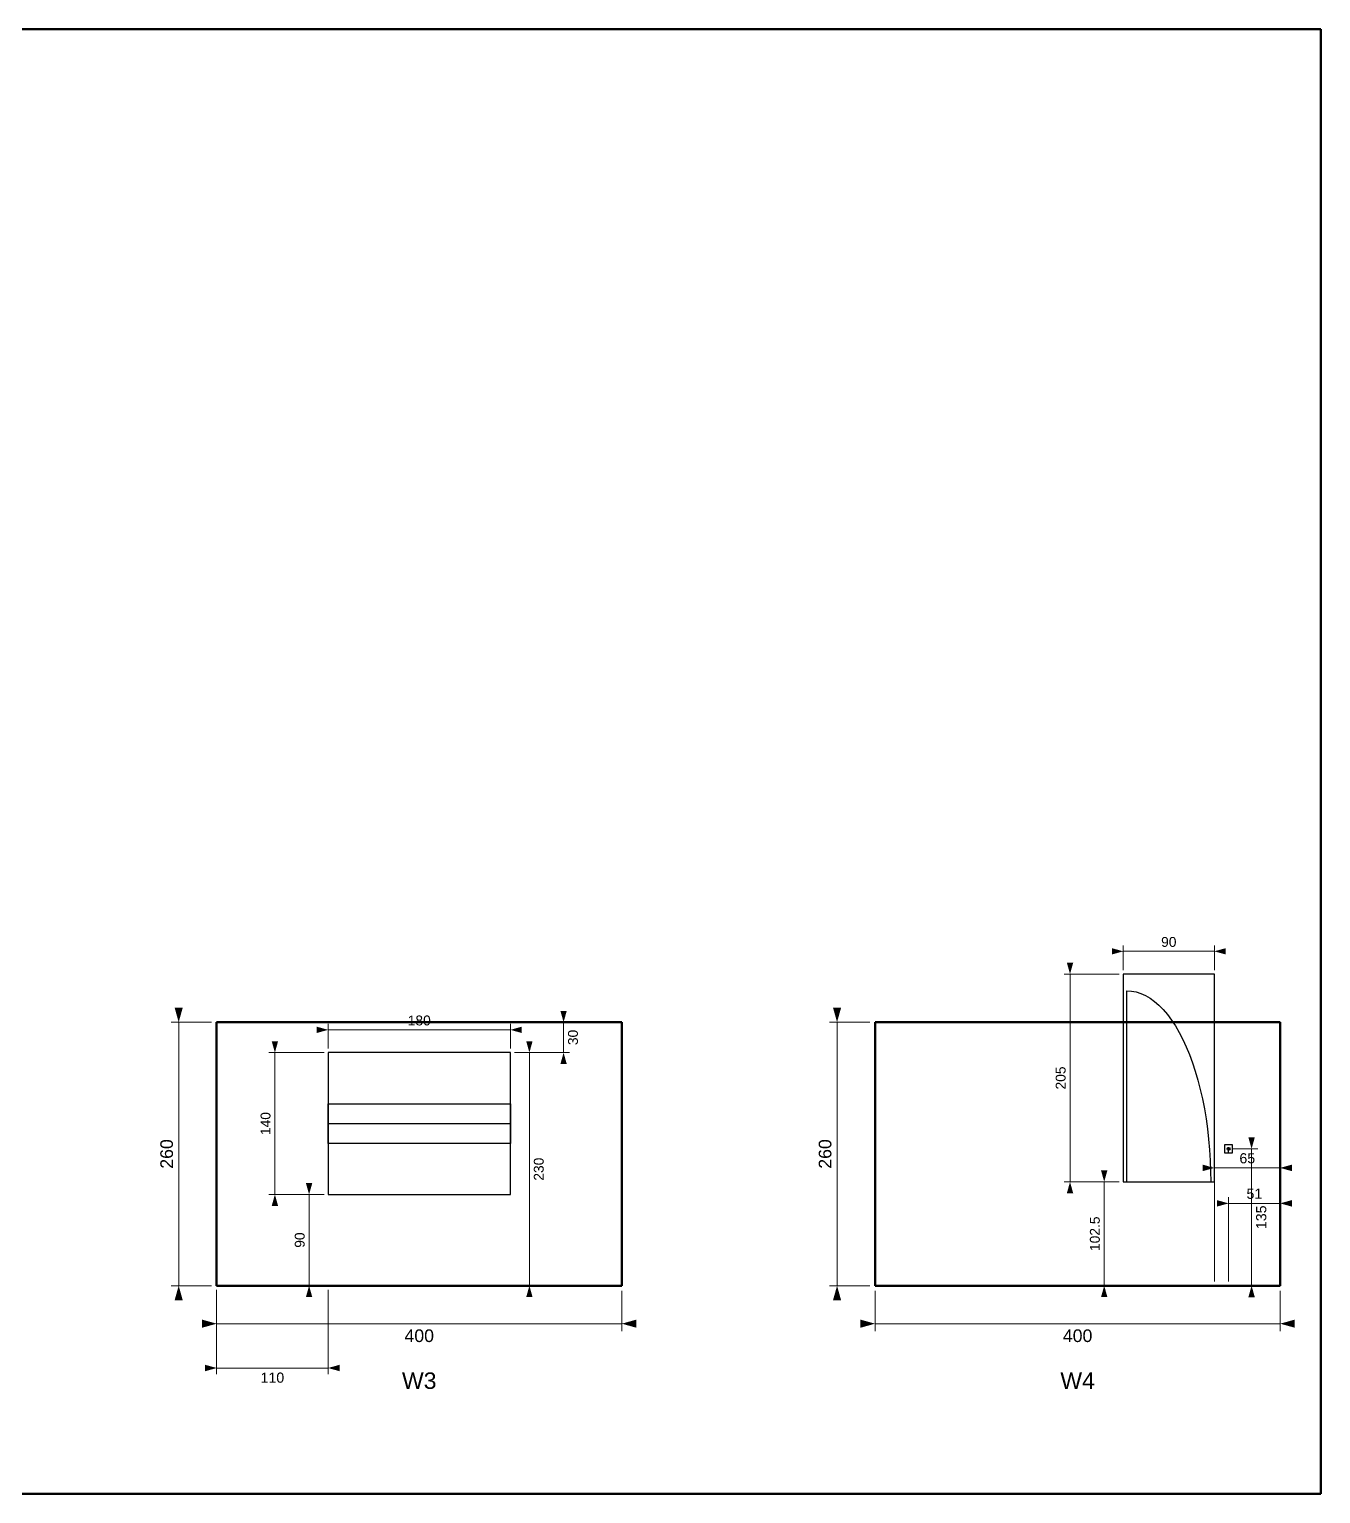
# Model space of a CAD drawing. Header units: millimetres. Extents: x -2500 to 23000, y -13453 to 1000.
# Drawn here: x 10250 to 23000, y -13453 to 1000 of the extents above; entities that cross this region are included whole.
import ezdxf
from ezdxf.enums import TextEntityAlignment as Align

# ---------------------------------------------------------------- set-up
doc = ezdxf.new("R2010")
doc.units = ezdxf.units.MM
doc.header["$LTSCALE"] = 10
for name, color, linetype, lineweight in [('SOL-CHASHMAL', 6, 'CONTINUOUS', 25), ('SOL-DIM-CHASHMAL-10', 6, 'CONTINUOUS', 13), ('SOL-DIM-PTACHIM-11', 5, 'CONTINUOUS', 13), ('SOL-DIM-PTACHIM-9', 5, 'CONTINUOUS', 13), ('SOL-KIROT', 9, 'CONTINUOUS', 50), ('SOL-MIDOT-CHUTS', 1, 'CONTINUOUS', 13), ('SOL-MISGERET', 250, 'CONTINUOUS', 18), ('SOL-PTACHIM', 5, 'CONTINUOUS', 25)]:
    doc.layers.add(name, color=color, linetype=linetype, lineweight=lineweight)
doc.styles.add('SOLINE', font='arial.ttf')

msp = doc.modelspace()

# ---------------------------------------------------------------- linework, layer by layer
at = {"layer": 'SOL-CHASHMAL'}
for p, q in [((22130, -10010), (22050, -10010)), ((22050, -10010), (22050, -10090)), ((22050, -10090), (22130, -10090)), ((22090, -10090), (22090, -10034)), ((22130, -10090), (22130, -10010))]:
    msp.add_line(p, q, dxfattribs=at)
for radius in [14.4, 4]:
    msp.add_arc((22090, -10050), radius, 0, 360, dxfattribs=at)
at = {"layer": 'SOL-DIM-CHASHMAL-10'}
for p, q in [((22130, -10050), (22377.5, -10050)), ((22317.5, -11400), (22317.5, -10050)), ((22090, -11360), (22090, -10527.5)), ((22600, -11360), (22600, -10527.5)), ((22600, -10587.5), (22090, -10587.5)), ((22130, -11400), (22377.5, -11400))]:
    msp.add_line(p, q, dxfattribs=at)
for points in [[(22317.5, -10050), (22349.5, -9935), (22285.5, -9935)], [(22090, -10587.5), (21975, -10555.5), (21975, -10619.5)], [(22600, -10587.5), (22715, -10555.5), (22715, -10619.5)], [(22317.5, -11400), (22349.5, -11515), (22285.5, -11515)]]:
    msp.add_solid(points, dxfattribs=at)
at = {"layer": 'SOL-DIM-PTACHIM-11'}
for p, q in [((21050, -8285), (21050, -8041.5)), ((21950, -8285), (21950, -8041.5)), ((21050, -8100), (21950, -8100)), ((21010, -8325), (20466.5, -8325)), ((20525, -10375), (20525, -8325)), ((21950, -11360), (21950, -10177.5)), ((22600, -10237.5), (21950, -10237.5)), ((22600, -11360), (22600, -10177.5)), ((21010, -10375), (20466.5, -10375)), ((21010, -10375), (20804, -10375)), ((20862.5, -11400), (20862.5, -10375)), ((21010, -11400), (20804, -11400))]:
    msp.add_line(p, q, dxfattribs=at)
for points in [[(21050, -8100), (20937.875, -8068.8), (20937.875, -8131.2)], [(21950, -8100), (22062.125, -8068.8), (22062.125, -8131.2)], [(20525, -8325), (20493.8, -8212.875), (20556.2, -8212.875)], [(21950, -10237.5), (21835, -10205.5), (21835, -10269.5)], [(22600, -10237.5), (22715, -10205.5), (22715, -10269.5)], [(20525, -10375), (20493.8, -10487.125), (20556.2, -10487.125)], [(20862.5, -10375), (20831.3, -10262.875), (20893.7, -10262.875)], [(20862.5, -11400), (20831.3, -11512.125), (20893.7, -11512.125)]]:
    msp.add_solid(points, dxfattribs=at)
at = {"layer": 'SOL-DIM-PTACHIM-9'}
for p, q in [((15040, -8800), (15583.5, -8800)), ((15525, -9100), (15525, -8800)), ((13200, -9060), (13200, -8816.5)), ((13200, -8875), (15000, -8875)), ((15000, -9060), (15000, -8816.5)), ((13160, -9100), (12616.5, -9100)), ((12675, -10500), (12675, -9100)), ((15040, -9100), (15246, -9100)), ((15040, -9100), (15583.5, -9100)), ((15187.5, -11400), (15187.5, -9100)), ((13160, -10500), (12616.5, -10500)), ((13160, -10500), (12954, -10500)), ((13012.5, -11400), (13012.5, -10500)), ((13160, -11400), (12954, -11400)), ((15040, -11400), (15246, -11400)), ((12100, -11440), (12100, -12272.5)), ((13200, -11440), (13200, -12272.5)), ((12100, -12212.5), (13200, -12212.5))]:
    msp.add_line(p, q, dxfattribs=at)
for points in [[(15525, -8800), (15556.2, -8687.875), (15493.8, -8687.875)], [(13200, -8875), (13087.875, -8843.8), (13087.875, -8906.2)], [(15000, -8875), (15112.125, -8843.8), (15112.125, -8906.2)], [(12675, -9100), (12643.8, -8987.875), (12706.2, -8987.875)], [(15187.5, -9100), (15218.7, -8987.875), (15156.3, -8987.875)], [(15525, -9100), (15556.2, -9212.125), (15493.8, -9212.125)], [(13012.5, -10500), (12981.3, -10387.875), (13043.7, -10387.875)], [(12675, -10500), (12643.8, -10612.125), (12706.2, -10612.125)], [(13012.5, -11400), (12981.3, -11512.125), (13043.7, -11512.125)], [(15187.5, -11400), (15218.7, -11512.125), (15156.3, -11512.125)], [(12100, -12212.5), (11985, -12244.5), (11985, -12180.5)], [(13200, -12212.5), (13315, -12244.5), (13315, -12180.5)]]:
    msp.add_solid(points, dxfattribs=at)
at = {"layer": 'SOL-KIROT'}
for p, q in [((16100, -8800), (12100, -8800)), ((12100, -8800), (12100, -11400)), ((16100, -11400), (16100, -8800)), ((22600, -8800), (18600, -8800)), ((18600, -8800), (18600, -11400)), ((22600, -11400), (22600, -8800)), ((12100, -11400), (16100, -11400)), ((18600, -11400), (22600, -11400))]:
    msp.add_line(p, q, dxfattribs=at)
at = {"layer": 'SOL-MIDOT-CHUTS'}
for p, q in [((12050, -8800), (11650, -8800)), ((11725, -11400), (11725, -8800)), ((18550, -8800), (18150, -8800)), ((18225, -11400), (18225, -8800)), ((12050, -11400), (11650, -11400)), ((18550, -11400), (18150, -11400)), ((12100, -11450), (12100, -11850)), ((16100, -11450), (16100, -11850)), ((18600, -11450), (18600, -11850)), ((22600, -11450), (22600, -11850)), ((12100, -11775), (16100, -11775)), ((18600, -11775), (22600, -11775))]:
    msp.add_line(p, q, dxfattribs=at)
for points in [[(11725, -8800), (11685, -8656.25), (11765, -8656.25)], [(18225, -8800), (18185, -8656.25), (18265, -8656.25)], [(11725, -11400), (11685, -11543.75), (11765, -11543.75)], [(18225, -11400), (18185, -11543.75), (18265, -11543.75)], [(12100, -11775), (11956.25, -11815), (11956.25, -11735)], [(16100, -11775), (16243.75, -11815), (16243.75, -11735)], [(18600, -11775), (18456.25, -11815), (18456.25, -11735)], [(22600, -11775), (22743.75, -11815), (22743.75, -11735)]]:
    msp.add_solid(points, dxfattribs=at)
at = {"layer": 'SOL-MISGERET', "lineweight": 50}
for p, q in [((23000, 1000), (-2500, 1000)), ((23000, -13453.125), (23000, 1000)), ((-2500, -13453.125), (23000, -13453.125))]:
    msp.add_line(p, q, dxfattribs=at)
at = {"layer": 'SOL-PTACHIM'}
for p, q in [((21950, -8325), (21050, -8325)), ((21050, -8325), (21050, -10375)), ((21950, -10375), (21950, -8325)), ((21086, -10375), (21086, -8489)), ((21086, -8489), (21132.4263, -8491.967)), ((21132.4263, -8491.967), (21178.7066, -8500.8588)), ((21178.7066, -8500.8588), (21224.6952, -8515.6473)), ((21224.6952, -8515.6473), (21270.2473, -8536.286)), ((21270.2473, -8536.286), (21315.2198, -8562.7099)), ((21315.2198, -8562.7099), (21359.4711, -8594.836)), ((21359.4711, -8594.836), (21402.8619, -8632.5632)), ((21402.8619, -8632.5632), (21445.2557, -8675.7727)), ((21445.2557, -8675.7727), (21486.5192, -8724.3286)), ((21486.5192, -8724.3286), (21526.5226, -8778.0782)), ((21526.5226, -8778.0782), (21565.1398, -8836.8522)), ((21565.1398, -8836.8522), (21602.2496, -8900.4658)), ((21602.2496, -8900.4658), (21637.735, -8968.7189)), ((15000, -9100), (13200, -9100)), ((13200, -9100), (13200, -10500)), ((15000, -10500), (15000, -9100)), ((21637.735, -8968.7189), (21671.4844, -9041.3966)), ((21671.4844, -9041.3966), (21703.3917, -9118.2704)), ((21703.3917, -9118.2704), (21733.3565, -9199.0982)), ((21733.3565, -9199.0982), (21761.2844, -9283.6259)), ((21761.2844, -9283.6259), (21787.0876, -9371.5875)), ((21787.0876, -9371.5875), (21810.685, -9462.7062)), ((21810.685, -9462.7062), (21832.0022, -9556.6953)), ((13200, -9604), (15000, -9604)), ((13200, -9996), (13200, -9604)), ((15000, -9604), (15000, -9996)), ((21832.0022, -9556.6953), (21850.9723, -9653.259)), ((21850.9723, -9653.259), (21867.5354, -9752.0937)), ((13200, -9800), (15000, -9800)), ((21867.5354, -9752.0937), (21881.6395, -9852.8882)), ((21881.6395, -9852.8882), (21893.2403, -9955.3255)), ((21893.2403, -9955.3255), (21902.3012, -10059.0833)), ((15000, -9996), (13200, -9996)), ((21902.3012, -10059.0833), (21908.7937, -10163.835)), ((21908.7937, -10163.835), (21912.6974, -10269.2511)), ((21050, -10375), (21950, -10375)), ((21050, -10375), (21086, -10375)), ((21912.6974, -10269.2511), (21914, -10375)), ((21914, -10375), (21950, -10375)), ((13200, -10500), (15000, -10500))]:
    msp.add_line(p, q, dxfattribs=at)

# ---------------------------------------------------------------- texts
at = {"layer": 'SOL-DIM-CHASHMAL-10', "style": 'SOLINE'}
for s, rotation, p in [('51', 360, (22345, -10492.5)), ('135', 90, (22412.5, -10725))]:
    msp.add_text(s, height=100, rotation=rotation, dxfattribs=at).set_placement(p, align=Align.MIDDLE_CENTER)
at = {"layer": 'SOL-DIM-PTACHIM-11', "style": 'SOLINE'}
msp.add_text('90', height=97.5, dxfattribs=at).set_placement((21500, -8007.375), align=Align.MIDDLE_CENTER)
for s, height, rotation, p in [('205', 97.5, 90, (20432.375, -9350)), ('65', 100, 360, (22275, -10142.5)), ('102.5', 97.5, 90, (20769.875, -10887.5))]:
    msp.add_text(s, height=height, rotation=rotation, dxfattribs=at).set_placement(p, align=Align.MIDDLE_CENTER)
at = {"layer": 'SOL-DIM-PTACHIM-9', "style": 'SOLINE'}
for s, height, p in [('180', 97.5, (14100, -8782.375)), ('110', 100, (12650, -12307.5))]:
    msp.add_text(s, height=height, dxfattribs=at).set_placement(p, align=Align.MIDDLE_CENTER)
for s, p in [('30', (15617.625, -8950)), ('140', (12582.375, -9800)), ('230', (15280.125, -10250)), ('90', (12919.875, -10950))]:
    msp.add_text(s, height=97.5, rotation=90, dxfattribs=at).set_placement(p, align=Align.MIDDLE_CENTER)
at = {"layer": 'SOL-MIDOT-CHUTS', "style": 'SOLINE'}
for p in [(11606.25, -10100), (18106.25, -10100)]:
    msp.add_text('260', height=125, rotation=90, dxfattribs=at).set_placement(p, align=Align.MIDDLE_CENTER)
for p in [(14100, -11893.75), (20600, -11893.75)]:
    msp.add_text('400', height=125, dxfattribs=at).set_placement(p, align=Align.MIDDLE_CENTER)
at = {"layer": 'SOL-MISGERET', "style": 'SOLINE'}
for s, p in [('W3', (14100, -12337.5)), ('W4', (20600, -12337.5))]:
    msp.add_text(s, height=162.5, dxfattribs=at).set_placement(p, align=Align.MIDDLE_CENTER)

doc.saveas('drawing.dxf')
